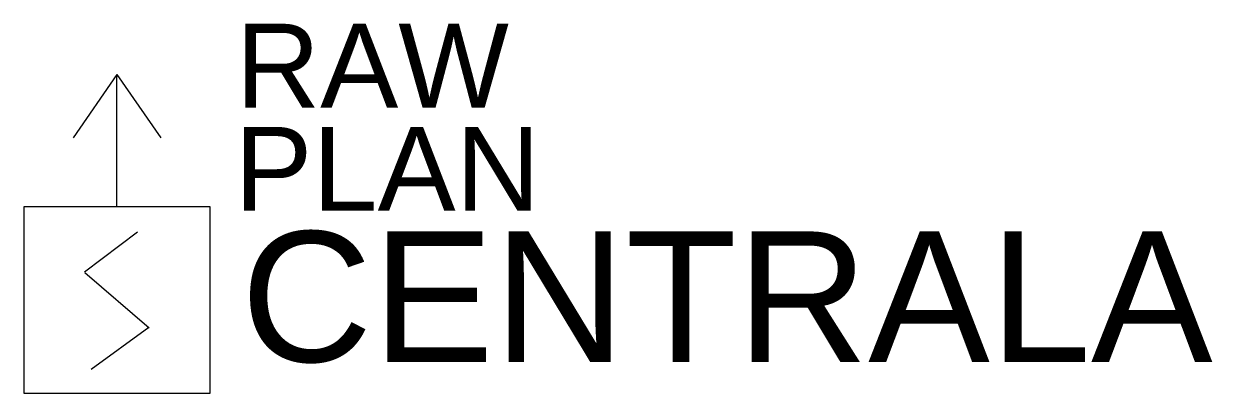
# Model space of a CAD drawing. Header units: millimetres. Extents: x -200 to 2351, y -200 to 593.
import ezdxf

# ---------------------------------------------------------------- set-up
doc = ezdxf.new("R2010")
doc.units = ezdxf.units.MM
doc.styles.add('opis_czujki', font='arial.ttf')
doc.styles.add('opis_czujki_2', font='arial.ttf')

msp = doc.modelspace()

# ---------------------------------------------------------------- linework, layer by layer
for p, q in [((0, 484.4), (-94.3, 348.6)), ((0, 200), (0, 484.4)), ((0, 484.4), (94.3, 348.6)), ((44, 146), (-69.4, 60)), ((-69, 59.5), (69, -59.5)), ((68.7, -59), (-55, -149))]:
    msp.add_line(p, q)
msp.add_lwpolyline([(-200, -200), (200, -200), (200, 200), (-200, 200)], close=True)

# ---------------------------------------------------------------- texts
for tag, p, height, style, flags in [('RAW', (254.8, 413.2), 180, 'opis_czujki_2', 9), ('PLAN', (252, 191.6), 180, 'opis_czujki_2', 9), ('CENTRALA', (265.9, -132.6), 280, 'opis_czujki', 8)]:
    msp.add_attdef(tag, p, 'xx', height=height, dxfattribs=dict(style=style, flags=flags))

doc.saveas('drawing.dxf')
